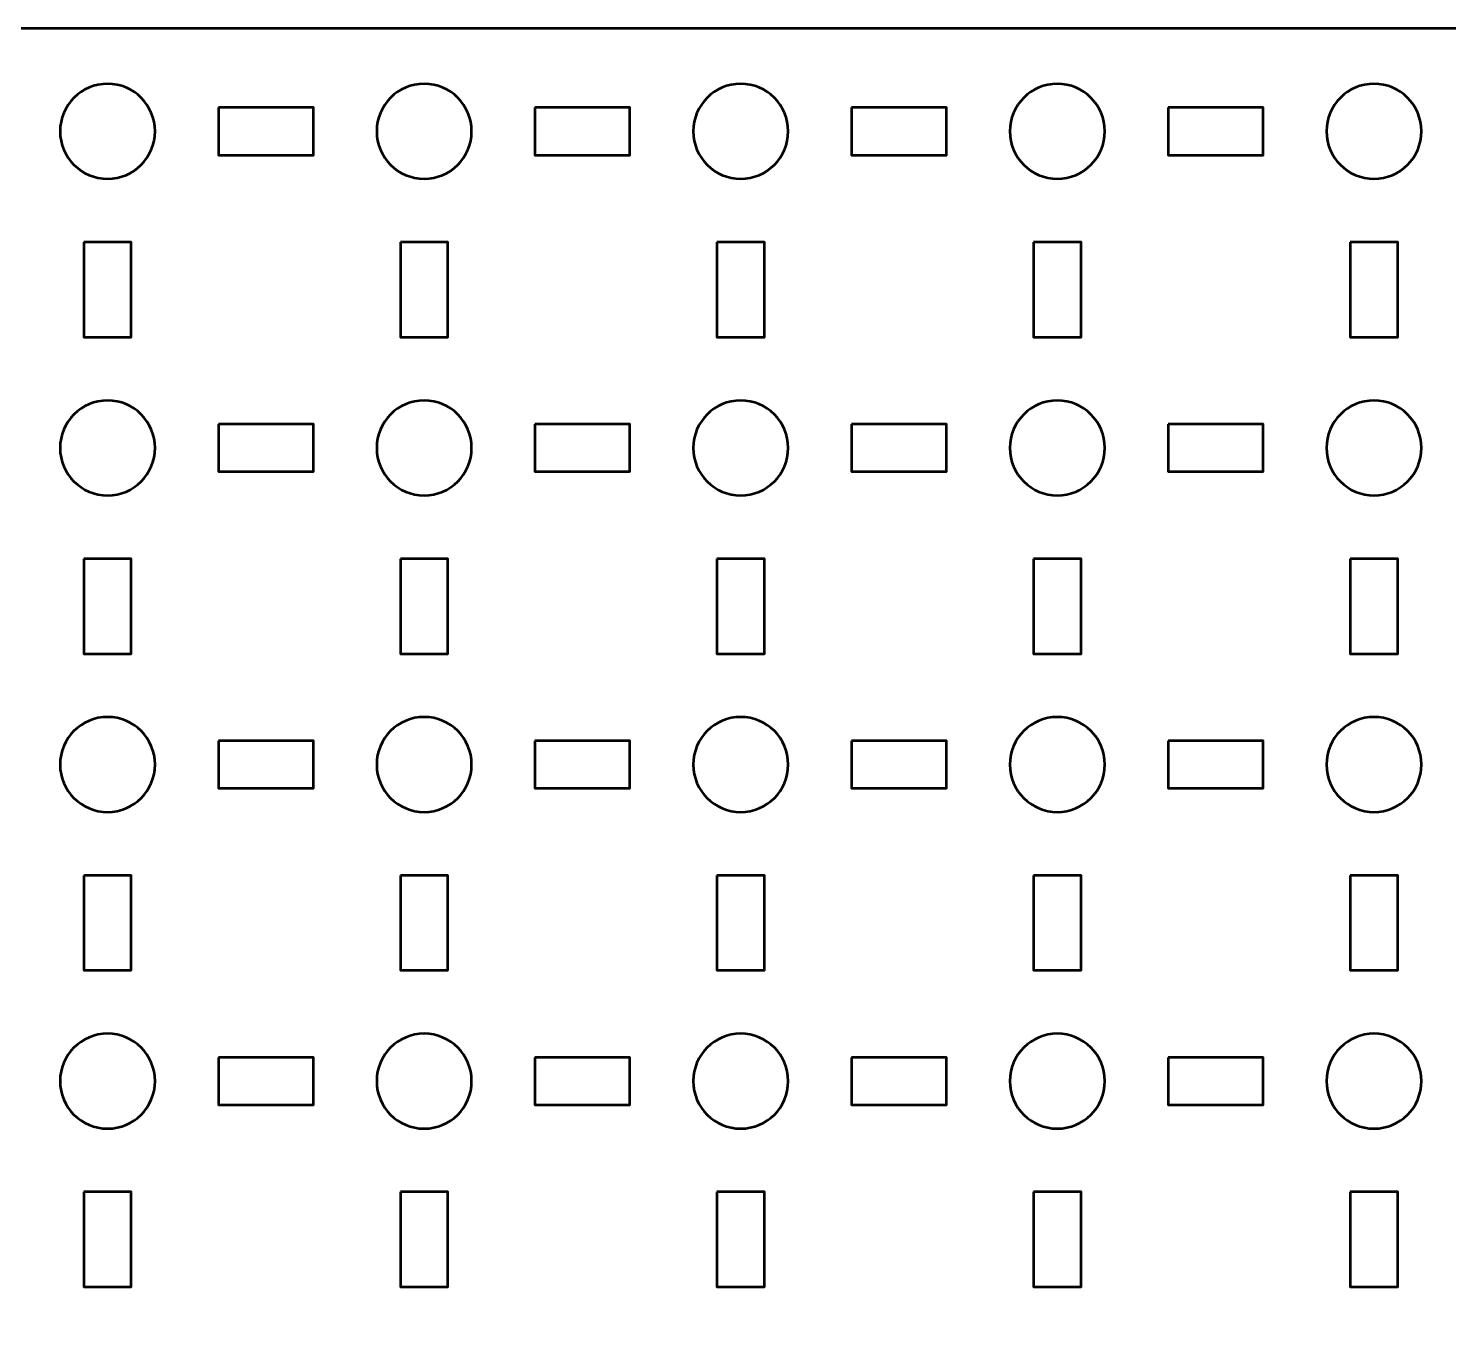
# Model space of a CAD drawing. Header units: centimetres. Extents: x -24.2 to 3.2, y -28.5 to 40.7.
# Drawn here: x -14 to -5.03, y -9.35 to -1.2 of the extents above; entities that cross this region are included whole.
import ezdxf

# ---------------------------------------------------------------- set-up
doc = ezdxf.new("R2010")
doc.units = ezdxf.units.CM
doc.header["$MEASUREMENT"] = 0
doc.layers.add('Layer 1', color=7, linetype='Continuous')

msp = doc.modelspace()

# ---------------------------------------------------------------- linework, layer by layer
at = {"layer": 'Layer 1', "lineweight": 53}
for points, knots in [([(-23.64992, -1.19999), (-23.64992, -1.19999), (2.65006, -1.19999), (2.65006, -1.19999), (2.65006, -1.19999), (2.92706, -1.19999), (3.15001, -1.42308), (3.15001, -1.70008), (3.15001, -1.70008), (3.15001, -1.70008), (3.15001, -28.00006), (3.15001, -28.00006), (3.15001, -28.00006), (3.15001, -28.27706), (2.92706, -28.50001), (2.65006, -28.50001), (2.65006, -28.50001), (2.65006, -28.50001), (-23.64992, -28.50001), (-23.64992, -28.50001), (-23.64992, -28.50001), (-23.92692, -28.50001), (-24.15001, -28.27706), (-24.15001, -28.00006), (-24.15001, -28.00006), (-24.15001, -28.00006), (-24.15001, -1.70008), (-24.15001, -1.70008), (-24.15001, -1.70008), (-24.15001, -1.42308), (-23.92692, -1.19999), (-23.64992, -1.19999)], [0, 0, 0, 0, 0.125, 0.125, 0.125, 0.125, 0.25, 0.25, 0.25, 0.25, 0.375, 0.375, 0.375, 0.375, 0.5, 0.5, 0.5, 0.5, 0.625, 0.625, 0.625, 0.625, 0.75, 0.75, 0.75, 0.75, 0.875, 0.875, 0.875, 0.875, 1, 1, 1, 1]), ([(-13.2, -1.85002), (-13.2, -2.01579), (-13.33434, -2.15002), (-13.49997, -2.15002), (-13.49997, -2.15002), (-13.66563, -2.15002), (-13.79997, -2.01579), (-13.79997, -1.85002), (-13.79997, -1.85002), (-13.79997, -1.68435), (-13.66563, -1.55001), (-13.49997, -1.55001), (-13.49997, -1.55001), (-13.33434, -1.55001), (-13.2, -1.68435), (-13.2, -1.85002)], [0, 0, 0, 0, 0.25, 0.25, 0.25, 0.25, 0.5, 0.5, 0.5, 0.5, 0.75, 0.75, 0.75, 0.75, 1, 1, 1, 1]), ([(-11.19989, -1.85002), (-11.19989, -2.01579), (-11.33427, -2.15002), (-11.4999, -2.15002), (-11.4999, -2.15002), (-11.66567, -2.15002), (-11.7999, -2.01579), (-11.7999, -1.85002), (-11.7999, -1.85002), (-11.7999, -1.68435), (-11.66567, -1.55001), (-11.4999, -1.55001), (-11.4999, -1.55001), (-11.33427, -1.55001), (-11.19989, -1.68435), (-11.19989, -1.85002)], [0, 0, 0, 0, 0.25, 0.25, 0.25, 0.25, 0.5, 0.5, 0.5, 0.5, 0.75, 0.75, 0.75, 0.75, 1, 1, 1, 1]), ([(-9.19996, -1.85002), (-9.19996, -2.01579), (-9.3343, -2.15002), (-9.49996, -2.15002), (-9.49996, -2.15002), (-9.66559, -2.15002), (-9.79997, -2.01579), (-9.79997, -1.85002), (-9.79997, -1.85002), (-9.79997, -1.68435), (-9.66559, -1.55001), (-9.49996, -1.55001), (-9.49996, -1.55001), (-9.3343, -1.55001), (-9.19996, -1.68435), (-9.19996, -1.85002)], [0, 0, 0, 0, 0.25, 0.25, 0.25, 0.25, 0.5, 0.5, 0.5, 0.5, 0.75, 0.75, 0.75, 0.75, 1, 1, 1, 1]), ([(-7.19999, -1.85002), (-7.19999, -2.01579), (-7.33423, -2.15002), (-7.5, -2.15002), (-7.5, -2.15002), (-7.66566, -2.15002), (-7.8, -2.01579), (-7.8, -1.85002), (-7.8, -1.85002), (-7.8, -1.68435), (-7.66566, -1.55001), (-7.5, -1.55001), (-7.5, -1.55001), (-7.33423, -1.55001), (-7.19999, -1.68435), (-7.19999, -1.85002)], [0, 0, 0, 0, 0.25, 0.25, 0.25, 0.25, 0.5, 0.5, 0.5, 0.5, 0.75, 0.75, 0.75, 0.75, 1, 1, 1, 1]), ([(-5.19992, -1.85002), (-5.19992, -2.01579), (-5.33429, -2.15002), (-5.49992, -2.15002), (-5.49992, -2.15002), (-5.66569, -2.15002), (-5.79992, -2.01579), (-5.79992, -1.85002), (-5.79992, -1.85002), (-5.79992, -1.68435), (-5.66569, -1.55001), (-5.49992, -1.55001), (-5.49992, -1.55001), (-5.33429, -1.55001), (-5.19992, -1.68435), (-5.19992, -1.85002)], [0, 0, 0, 0, 0.25, 0.25, 0.25, 0.25, 0.5, 0.5, 0.5, 0.5, 0.75, 0.75, 0.75, 0.75, 1, 1, 1, 1]), ([(-12.79995, -1.70008), (-12.79995, -1.70008), (-12.19995, -1.70008), (-12.19995, -1.70008), (-12.19995, -1.70008), (-12.19995, -1.70008), (-12.19995, -2.00009), (-12.19995, -2.00009), (-12.19995, -2.00009), (-12.19995, -2.00009), (-12.79995, -2.00009), (-12.79995, -2.00009), (-12.79995, -2.00009), (-12.79995, -2.00009), (-12.79995, -1.70008), (-12.79995, -1.70008)], [0, 0, 0, 0, 0.25, 0.25, 0.25, 0.25, 0.5, 0.5, 0.5, 0.5, 0.75, 0.75, 0.75, 0.75, 1, 1, 1, 1]), ([(-10.79998, -1.70008), (-10.79998, -1.70008), (-10.19998, -1.70008), (-10.19998, -1.70008), (-10.19998, -1.70008), (-10.19998, -1.70008), (-10.19998, -2.00009), (-10.19998, -2.00009), (-10.19998, -2.00009), (-10.19998, -2.00009), (-10.79998, -2.00009), (-10.79998, -2.00009), (-10.79998, -2.00009), (-10.79998, -2.00009), (-10.79998, -1.70008), (-10.79998, -1.70008)], [0, 0, 0, 0, 0.25, 0.25, 0.25, 0.25, 0.5, 0.5, 0.5, 0.5, 0.75, 0.75, 0.75, 0.75, 1, 1, 1, 1]), ([(-8.79991, -1.70008), (-8.79991, -1.70008), (-8.19991, -1.70008), (-8.19991, -1.70008), (-8.19991, -1.70008), (-8.19991, -1.70008), (-8.19991, -2.00009), (-8.19991, -2.00009), (-8.19991, -2.00009), (-8.19991, -2.00009), (-8.79991, -2.00009), (-8.79991, -2.00009), (-8.79991, -2.00009), (-8.79991, -2.00009), (-8.79991, -1.70008), (-8.79991, -1.70008)], [0, 0, 0, 0, 0.25, 0.25, 0.25, 0.25, 0.5, 0.5, 0.5, 0.5, 0.75, 0.75, 0.75, 0.75, 1, 1, 1, 1]), ([(-6.79998, -1.70008), (-6.79998, -1.70008), (-6.19997, -1.70008), (-6.19997, -1.70008), (-6.19997, -1.70008), (-6.19997, -1.70008), (-6.19997, -2.00009), (-6.19997, -2.00009), (-6.19997, -2.00009), (-6.19997, -2.00009), (-6.79998, -2.00009), (-6.79998, -2.00009), (-6.79998, -2.00009), (-6.79998, -2.00009), (-6.79998, -1.70008), (-6.79998, -1.70008)], [0, 0, 0, 0, 0.25, 0.25, 0.25, 0.25, 0.5, 0.5, 0.5, 0.5, 0.75, 0.75, 0.75, 0.75, 1, 1, 1, 1]), ([(-13.6499, -2.55003), (-13.6499, -2.55003), (-13.3499, -2.55003), (-13.3499, -2.55003), (-13.3499, -2.55003), (-13.3499, -2.55003), (-13.3499, -3.15004), (-13.3499, -3.15004), (-13.3499, -3.15004), (-13.3499, -3.15004), (-13.6499, -3.15004), (-13.6499, -3.15004), (-13.6499, -3.15004), (-13.6499, -3.15004), (-13.6499, -2.55003), (-13.6499, -2.55003)], [0, 0, 0, 0, 0.25, 0.25, 0.25, 0.25, 0.5, 0.5, 0.5, 0.5, 0.75, 0.75, 0.75, 0.75, 1, 1, 1, 1]), ([(-11.64997, -2.55003), (-11.64997, -2.55003), (-11.34997, -2.55003), (-11.34997, -2.55003), (-11.34997, -2.55003), (-11.34997, -2.55003), (-11.34997, -3.15004), (-11.34997, -3.15004), (-11.34997, -3.15004), (-11.34997, -3.15004), (-11.64997, -3.15004), (-11.64997, -3.15004), (-11.64997, -3.15004), (-11.64997, -3.15004), (-11.64997, -2.55003), (-11.64997, -2.55003)], [0, 0, 0, 0, 0.25, 0.25, 0.25, 0.25, 0.5, 0.5, 0.5, 0.5, 0.75, 0.75, 0.75, 0.75, 1, 1, 1, 1]), ([(-9.65004, -2.55003), (-9.65004, -2.55003), (-9.35003, -2.55003), (-9.35003, -2.55003), (-9.35003, -2.55003), (-9.35003, -2.55003), (-9.35003, -3.15004), (-9.35003, -3.15004), (-9.35003, -3.15004), (-9.35003, -3.15004), (-9.65004, -3.15004), (-9.65004, -3.15004), (-9.65004, -3.15004), (-9.65004, -3.15004), (-9.65004, -2.55003), (-9.65004, -2.55003)], [0, 0, 0, 0, 0.25, 0.25, 0.25, 0.25, 0.5, 0.5, 0.5, 0.5, 0.75, 0.75, 0.75, 0.75, 1, 1, 1, 1]), ([(-7.64993, -2.55003), (-7.64993, -2.55003), (-7.34992, -2.55003), (-7.34992, -2.55003), (-7.34992, -2.55003), (-7.34992, -2.55003), (-7.34992, -3.15004), (-7.34992, -3.15004), (-7.34992, -3.15004), (-7.34992, -3.15004), (-7.64993, -3.15004), (-7.64993, -3.15004), (-7.64993, -3.15004), (-7.64993, -3.15004), (-7.64993, -2.55003), (-7.64993, -2.55003)], [0, 0, 0, 0, 0.25, 0.25, 0.25, 0.25, 0.5, 0.5, 0.5, 0.5, 0.75, 0.75, 0.75, 0.75, 1, 1, 1, 1]), ([(-5.64999, -2.55003), (-5.64999, -2.55003), (-5.34999, -2.55003), (-5.34999, -2.55003), (-5.34999, -2.55003), (-5.34999, -2.55003), (-5.34999, -3.15004), (-5.34999, -3.15004), (-5.34999, -3.15004), (-5.34999, -3.15004), (-5.64999, -3.15004), (-5.64999, -3.15004), (-5.64999, -3.15004), (-5.64999, -3.15004), (-5.64999, -2.55003), (-5.64999, -2.55003)], [0, 0, 0, 0, 0.25, 0.25, 0.25, 0.25, 0.5, 0.5, 0.5, 0.5, 0.75, 0.75, 0.75, 0.75, 1, 1, 1, 1]), ([(-13.2, -3.85009), (-13.2, -4.01572), (-13.33434, -4.15009), (-13.49997, -4.15009), (-13.49997, -4.15009), (-13.66563, -4.15009), (-13.79997, -4.01572), (-13.79997, -3.85009), (-13.79997, -3.85009), (-13.79997, -3.68432), (-13.66563, -3.55009), (-13.49997, -3.55009), (-13.49997, -3.55009), (-13.33434, -3.55009), (-13.2, -3.68432), (-13.2, -3.85009)], [0, 0, 0, 0, 0.25, 0.25, 0.25, 0.25, 0.5, 0.5, 0.5, 0.5, 0.75, 0.75, 0.75, 0.75, 1, 1, 1, 1]), ([(-11.19989, -3.85009), (-11.19989, -4.01572), (-11.33427, -4.15009), (-11.4999, -4.15009), (-11.4999, -4.15009), (-11.66567, -4.15009), (-11.7999, -4.01572), (-11.7999, -3.85009), (-11.7999, -3.85009), (-11.7999, -3.68432), (-11.66567, -3.55009), (-11.4999, -3.55009), (-11.4999, -3.55009), (-11.33427, -3.55009), (-11.19989, -3.68432), (-11.19989, -3.85009)], [0, 0, 0, 0, 0.25, 0.25, 0.25, 0.25, 0.5, 0.5, 0.5, 0.5, 0.75, 0.75, 0.75, 0.75, 1, 1, 1, 1]), ([(-9.19996, -3.85009), (-9.19996, -4.01572), (-9.3343, -4.15009), (-9.49996, -4.15009), (-9.49996, -4.15009), (-9.66559, -4.15009), (-9.79997, -4.01572), (-9.79997, -3.85009), (-9.79997, -3.85009), (-9.79997, -3.68432), (-9.66559, -3.55009), (-9.49996, -3.55009), (-9.49996, -3.55009), (-9.3343, -3.55009), (-9.19996, -3.68432), (-9.19996, -3.85009)], [0, 0, 0, 0, 0.25, 0.25, 0.25, 0.25, 0.5, 0.5, 0.5, 0.5, 0.75, 0.75, 0.75, 0.75, 1, 1, 1, 1]), ([(-7.19999, -3.85009), (-7.19999, -4.01572), (-7.33423, -4.15009), (-7.5, -4.15009), (-7.5, -4.15009), (-7.66566, -4.15009), (-7.8, -4.01572), (-7.8, -3.85009), (-7.8, -3.85009), (-7.8, -3.68432), (-7.66566, -3.55009), (-7.5, -3.55009), (-7.5, -3.55009), (-7.33423, -3.55009), (-7.19999, -3.68432), (-7.19999, -3.85009)], [0, 0, 0, 0, 0.25, 0.25, 0.25, 0.25, 0.5, 0.5, 0.5, 0.5, 0.75, 0.75, 0.75, 0.75, 1, 1, 1, 1]), ([(-5.19992, -3.85009), (-5.19992, -4.01572), (-5.33429, -4.15009), (-5.49992, -4.15009), (-5.49992, -4.15009), (-5.66569, -4.15009), (-5.79992, -4.01572), (-5.79992, -3.85009), (-5.79992, -3.85009), (-5.79992, -3.68432), (-5.66569, -3.55009), (-5.49992, -3.55009), (-5.49992, -3.55009), (-5.33429, -3.55009), (-5.19992, -3.68432), (-5.19992, -3.85009)], [0, 0, 0, 0, 0.25, 0.25, 0.25, 0.25, 0.5, 0.5, 0.5, 0.5, 0.75, 0.75, 0.75, 0.75, 1, 1, 1, 1]), ([(-12.79995, -3.70002), (-12.79995, -3.70002), (-12.19995, -3.70002), (-12.19995, -3.70002), (-12.19995, -3.70002), (-12.19995, -3.70002), (-12.19995, -4.00002), (-12.19995, -4.00002), (-12.19995, -4.00002), (-12.19995, -4.00002), (-12.79995, -4.00002), (-12.79995, -4.00002), (-12.79995, -4.00002), (-12.79995, -4.00002), (-12.79995, -3.70002), (-12.79995, -3.70002)], [0, 0, 0, 0, 0.25, 0.25, 0.25, 0.25, 0.5, 0.5, 0.5, 0.5, 0.75, 0.75, 0.75, 0.75, 1, 1, 1, 1]), ([(-10.79998, -3.70002), (-10.79998, -3.70002), (-10.19998, -3.70002), (-10.19998, -3.70002), (-10.19998, -3.70002), (-10.19998, -3.70002), (-10.19998, -4.00002), (-10.19998, -4.00002), (-10.19998, -4.00002), (-10.19998, -4.00002), (-10.79998, -4.00002), (-10.79998, -4.00002), (-10.79998, -4.00002), (-10.79998, -4.00002), (-10.79998, -3.70002), (-10.79998, -3.70002)], [0, 0, 0, 0, 0.25, 0.25, 0.25, 0.25, 0.5, 0.5, 0.5, 0.5, 0.75, 0.75, 0.75, 0.75, 1, 1, 1, 1]), ([(-8.79991, -3.70002), (-8.79991, -3.70002), (-8.19991, -3.70002), (-8.19991, -3.70002), (-8.19991, -3.70002), (-8.19991, -3.70002), (-8.19991, -4.00002), (-8.19991, -4.00002), (-8.19991, -4.00002), (-8.19991, -4.00002), (-8.79991, -4.00002), (-8.79991, -4.00002), (-8.79991, -4.00002), (-8.79991, -4.00002), (-8.79991, -3.70002), (-8.79991, -3.70002)], [0, 0, 0, 0, 0.25, 0.25, 0.25, 0.25, 0.5, 0.5, 0.5, 0.5, 0.75, 0.75, 0.75, 0.75, 1, 1, 1, 1]), ([(-6.79998, -3.70002), (-6.79998, -3.70002), (-6.19997, -3.70002), (-6.19997, -3.70002), (-6.19997, -3.70002), (-6.19997, -3.70002), (-6.19997, -4.00002), (-6.19997, -4.00002), (-6.19997, -4.00002), (-6.19997, -4.00002), (-6.79998, -4.00002), (-6.79998, -4.00002), (-6.79998, -4.00002), (-6.79998, -4.00002), (-6.79998, -3.70002), (-6.79998, -3.70002)], [0, 0, 0, 0, 0.25, 0.25, 0.25, 0.25, 0.5, 0.5, 0.5, 0.5, 0.75, 0.75, 0.75, 0.75, 1, 1, 1, 1]), ([(-13.6499, -4.55), (-13.6499, -4.55), (-13.3499, -4.55), (-13.3499, -4.55), (-13.3499, -4.55), (-13.3499, -4.55), (-13.3499, -5.15), (-13.3499, -5.15), (-13.3499, -5.15), (-13.3499, -5.15), (-13.6499, -5.15), (-13.6499, -5.15), (-13.6499, -5.15), (-13.6499, -5.15), (-13.6499, -4.55), (-13.6499, -4.55)], [0, 0, 0, 0, 0.25, 0.25, 0.25, 0.25, 0.5, 0.5, 0.5, 0.5, 0.75, 0.75, 0.75, 0.75, 1, 1, 1, 1]), ([(-11.64997, -4.55), (-11.64997, -4.55), (-11.34997, -4.55), (-11.34997, -4.55), (-11.34997, -4.55), (-11.34997, -4.55), (-11.34997, -5.15), (-11.34997, -5.15), (-11.34997, -5.15), (-11.34997, -5.15), (-11.64997, -5.15), (-11.64997, -5.15), (-11.64997, -5.15), (-11.64997, -5.15), (-11.64997, -4.55), (-11.64997, -4.55)], [0, 0, 0, 0, 0.25, 0.25, 0.25, 0.25, 0.5, 0.5, 0.5, 0.5, 0.75, 0.75, 0.75, 0.75, 1, 1, 1, 1]), ([(-9.65004, -4.55), (-9.65004, -4.55), (-9.35003, -4.55), (-9.35003, -4.55), (-9.35003, -4.55), (-9.35003, -4.55), (-9.35003, -5.15), (-9.35003, -5.15), (-9.35003, -5.15), (-9.35003, -5.15), (-9.65004, -5.15), (-9.65004, -5.15), (-9.65004, -5.15), (-9.65004, -5.15), (-9.65004, -4.55), (-9.65004, -4.55)], [0, 0, 0, 0, 0.25, 0.25, 0.25, 0.25, 0.5, 0.5, 0.5, 0.5, 0.75, 0.75, 0.75, 0.75, 1, 1, 1, 1]), ([(-7.64993, -4.55), (-7.64993, -4.55), (-7.34992, -4.55), (-7.34992, -4.55), (-7.34992, -4.55), (-7.34992, -4.55), (-7.34992, -5.15), (-7.34992, -5.15), (-7.34992, -5.15), (-7.34992, -5.15), (-7.64993, -5.15), (-7.64993, -5.15), (-7.64993, -5.15), (-7.64993, -5.15), (-7.64993, -4.55), (-7.64993, -4.55)], [0, 0, 0, 0, 0.25, 0.25, 0.25, 0.25, 0.5, 0.5, 0.5, 0.5, 0.75, 0.75, 0.75, 0.75, 1, 1, 1, 1]), ([(-5.64999, -4.55), (-5.64999, -4.55), (-5.34999, -4.55), (-5.34999, -4.55), (-5.34999, -4.55), (-5.34999, -4.55), (-5.34999, -5.15), (-5.34999, -5.15), (-5.34999, -5.15), (-5.34999, -5.15), (-5.64999, -5.15), (-5.64999, -5.15), (-5.64999, -5.15), (-5.64999, -5.15), (-5.64999, -4.55), (-5.64999, -4.55)], [0, 0, 0, 0, 0.25, 0.25, 0.25, 0.25, 0.5, 0.5, 0.5, 0.5, 0.75, 0.75, 0.75, 0.75, 1, 1, 1, 1]), ([(-13.2, -5.85002), (-13.2, -6.01569), (-13.33434, -6.15002), (-13.49997, -6.15002), (-13.49997, -6.15002), (-13.66563, -6.15002), (-13.79997, -6.01569), (-13.79997, -5.85002), (-13.79997, -5.85002), (-13.79997, -5.68439), (-13.66563, -5.55002), (-13.49997, -5.55002), (-13.49997, -5.55002), (-13.33434, -5.55002), (-13.2, -5.68439), (-13.2, -5.85002)], [0, 0, 0, 0, 0.25, 0.25, 0.25, 0.25, 0.5, 0.5, 0.5, 0.5, 0.75, 0.75, 0.75, 0.75, 1, 1, 1, 1]), ([(-11.19989, -5.85002), (-11.19989, -6.01569), (-11.33427, -6.15002), (-11.4999, -6.15002), (-11.4999, -6.15002), (-11.66567, -6.15002), (-11.7999, -6.01569), (-11.7999, -5.85002), (-11.7999, -5.85002), (-11.7999, -5.68439), (-11.66567, -5.55002), (-11.4999, -5.55002), (-11.4999, -5.55002), (-11.33427, -5.55002), (-11.19989, -5.68439), (-11.19989, -5.85002)], [0, 0, 0, 0, 0.25, 0.25, 0.25, 0.25, 0.5, 0.5, 0.5, 0.5, 0.75, 0.75, 0.75, 0.75, 1, 1, 1, 1]), ([(-9.19996, -5.85002), (-9.19996, -6.01569), (-9.3343, -6.15002), (-9.49996, -6.15002), (-9.49996, -6.15002), (-9.66559, -6.15002), (-9.79997, -6.01569), (-9.79997, -5.85002), (-9.79997, -5.85002), (-9.79997, -5.68439), (-9.66559, -5.55002), (-9.49996, -5.55002), (-9.49996, -5.55002), (-9.3343, -5.55002), (-9.19996, -5.68439), (-9.19996, -5.85002)], [0, 0, 0, 0, 0.25, 0.25, 0.25, 0.25, 0.5, 0.5, 0.5, 0.5, 0.75, 0.75, 0.75, 0.75, 1, 1, 1, 1]), ([(-7.19999, -5.85002), (-7.19999, -6.01569), (-7.33423, -6.15002), (-7.5, -6.15002), (-7.5, -6.15002), (-7.66566, -6.15002), (-7.8, -6.01569), (-7.8, -5.85002), (-7.8, -5.85002), (-7.8, -5.68439), (-7.66566, -5.55002), (-7.5, -5.55002), (-7.5, -5.55002), (-7.33423, -5.55002), (-7.19999, -5.68439), (-7.19999, -5.85002)], [0, 0, 0, 0, 0.25, 0.25, 0.25, 0.25, 0.5, 0.5, 0.5, 0.5, 0.75, 0.75, 0.75, 0.75, 1, 1, 1, 1]), ([(-5.19992, -5.85002), (-5.19992, -6.01569), (-5.33429, -6.15002), (-5.49992, -6.15002), (-5.49992, -6.15002), (-5.66569, -6.15002), (-5.79992, -6.01569), (-5.79992, -5.85002), (-5.79992, -5.85002), (-5.79992, -5.68439), (-5.66569, -5.55002), (-5.49992, -5.55002), (-5.49992, -5.55002), (-5.33429, -5.55002), (-5.19992, -5.68439), (-5.19992, -5.85002)], [0, 0, 0, 0, 0.25, 0.25, 0.25, 0.25, 0.5, 0.5, 0.5, 0.5, 0.75, 0.75, 0.75, 0.75, 1, 1, 1, 1]), ([(-12.79995, -5.69995), (-12.79995, -5.69995), (-12.19995, -5.69995), (-12.19995, -5.69995), (-12.19995, -5.69995), (-12.19995, -5.69995), (-12.19995, -5.99995), (-12.19995, -5.99995), (-12.19995, -5.99995), (-12.19995, -5.99995), (-12.79995, -5.99995), (-12.79995, -5.99995), (-12.79995, -5.99995), (-12.79995, -5.99995), (-12.79995, -5.69995), (-12.79995, -5.69995)], [0, 0, 0, 0, 0.25, 0.25, 0.25, 0.25, 0.5, 0.5, 0.5, 0.5, 0.75, 0.75, 0.75, 0.75, 1, 1, 1, 1]), ([(-10.79998, -5.69995), (-10.79998, -5.69995), (-10.19998, -5.69995), (-10.19998, -5.69995), (-10.19998, -5.69995), (-10.19998, -5.69995), (-10.19998, -5.99995), (-10.19998, -5.99995), (-10.19998, -5.99995), (-10.19998, -5.99995), (-10.79998, -5.99995), (-10.79998, -5.99995), (-10.79998, -5.99995), (-10.79998, -5.99995), (-10.79998, -5.69995), (-10.79998, -5.69995)], [0, 0, 0, 0, 0.25, 0.25, 0.25, 0.25, 0.5, 0.5, 0.5, 0.5, 0.75, 0.75, 0.75, 0.75, 1, 1, 1, 1]), ([(-8.79991, -5.69995), (-8.79991, -5.69995), (-8.19991, -5.69995), (-8.19991, -5.69995), (-8.19991, -5.69995), (-8.19991, -5.69995), (-8.19991, -5.99995), (-8.19991, -5.99995), (-8.19991, -5.99995), (-8.19991, -5.99995), (-8.79991, -5.99995), (-8.79991, -5.99995), (-8.79991, -5.99995), (-8.79991, -5.99995), (-8.79991, -5.69995), (-8.79991, -5.69995)], [0, 0, 0, 0, 0.25, 0.25, 0.25, 0.25, 0.5, 0.5, 0.5, 0.5, 0.75, 0.75, 0.75, 0.75, 1, 1, 1, 1]), ([(-6.79998, -5.69995), (-6.79998, -5.69995), (-6.19997, -5.69995), (-6.19997, -5.69995), (-6.19997, -5.69995), (-6.19997, -5.69995), (-6.19997, -5.99995), (-6.19997, -5.99995), (-6.19997, -5.99995), (-6.19997, -5.99995), (-6.79998, -5.99995), (-6.79998, -5.99995), (-6.79998, -5.99995), (-6.79998, -5.99995), (-6.79998, -5.69995), (-6.79998, -5.69995)], [0, 0, 0, 0, 0.25, 0.25, 0.25, 0.25, 0.5, 0.5, 0.5, 0.5, 0.75, 0.75, 0.75, 0.75, 1, 1, 1, 1]), ([(-13.6499, -6.55007), (-13.6499, -6.55007), (-13.3499, -6.55007), (-13.3499, -6.55007), (-13.3499, -6.55007), (-13.3499, -6.55007), (-13.3499, -7.15008), (-13.3499, -7.15008), (-13.3499, -7.15008), (-13.3499, -7.15008), (-13.6499, -7.15008), (-13.6499, -7.15008), (-13.6499, -7.15008), (-13.6499, -7.15008), (-13.6499, -6.55007), (-13.6499, -6.55007)], [0, 0, 0, 0, 0.25, 0.25, 0.25, 0.25, 0.5, 0.5, 0.5, 0.5, 0.75, 0.75, 0.75, 0.75, 1, 1, 1, 1]), ([(-11.64997, -6.55007), (-11.64997, -6.55007), (-11.34997, -6.55007), (-11.34997, -6.55007), (-11.34997, -6.55007), (-11.34997, -6.55007), (-11.34997, -7.15008), (-11.34997, -7.15008), (-11.34997, -7.15008), (-11.34997, -7.15008), (-11.64997, -7.15008), (-11.64997, -7.15008), (-11.64997, -7.15008), (-11.64997, -7.15008), (-11.64997, -6.55007), (-11.64997, -6.55007)], [0, 0, 0, 0, 0.25, 0.25, 0.25, 0.25, 0.5, 0.5, 0.5, 0.5, 0.75, 0.75, 0.75, 0.75, 1, 1, 1, 1]), ([(-9.65004, -6.55007), (-9.65004, -6.55007), (-9.35003, -6.55007), (-9.35003, -6.55007), (-9.35003, -6.55007), (-9.35003, -6.55007), (-9.35003, -7.15008), (-9.35003, -7.15008), (-9.35003, -7.15008), (-9.35003, -7.15008), (-9.65004, -7.15008), (-9.65004, -7.15008), (-9.65004, -7.15008), (-9.65004, -7.15008), (-9.65004, -6.55007), (-9.65004, -6.55007)], [0, 0, 0, 0, 0.25, 0.25, 0.25, 0.25, 0.5, 0.5, 0.5, 0.5, 0.75, 0.75, 0.75, 0.75, 1, 1, 1, 1]), ([(-7.64993, -6.55007), (-7.64993, -6.55007), (-7.34992, -6.55007), (-7.34992, -6.55007), (-7.34992, -6.55007), (-7.34992, -6.55007), (-7.34992, -7.15008), (-7.34992, -7.15008), (-7.34992, -7.15008), (-7.34992, -7.15008), (-7.64993, -7.15008), (-7.64993, -7.15008), (-7.64993, -7.15008), (-7.64993, -7.15008), (-7.64993, -6.55007), (-7.64993, -6.55007)], [0, 0, 0, 0, 0.25, 0.25, 0.25, 0.25, 0.5, 0.5, 0.5, 0.5, 0.75, 0.75, 0.75, 0.75, 1, 1, 1, 1]), ([(-5.64999, -6.55007), (-5.64999, -6.55007), (-5.34999, -6.55007), (-5.34999, -6.55007), (-5.34999, -6.55007), (-5.34999, -6.55007), (-5.34999, -7.15008), (-5.34999, -7.15008), (-5.34999, -7.15008), (-5.34999, -7.15008), (-5.64999, -7.15008), (-5.64999, -7.15008), (-5.64999, -7.15008), (-5.64999, -7.15008), (-5.64999, -6.55007), (-5.64999, -6.55007)], [0, 0, 0, 0, 0.25, 0.25, 0.25, 0.25, 0.5, 0.5, 0.5, 0.5, 0.75, 0.75, 0.75, 0.75, 1, 1, 1, 1]), ([(-13.2, -7.84999), (-13.2, -8.01576), (-13.33434, -8.14999), (-13.49997, -8.14999), (-13.49997, -8.14999), (-13.66563, -8.14999), (-13.79997, -8.01576), (-13.79997, -7.84999), (-13.79997, -7.84999), (-13.79997, -7.68432), (-13.66563, -7.54999), (-13.49997, -7.54999), (-13.49997, -7.54999), (-13.33434, -7.54999), (-13.2, -7.68432), (-13.2, -7.84999)], [0, 0, 0, 0, 0.25, 0.25, 0.25, 0.25, 0.5, 0.5, 0.5, 0.5, 0.75, 0.75, 0.75, 0.75, 1, 1, 1, 1]), ([(-11.19989, -7.84999), (-11.19989, -8.01576), (-11.33427, -8.14999), (-11.4999, -8.14999), (-11.4999, -8.14999), (-11.66567, -8.14999), (-11.7999, -8.01576), (-11.7999, -7.84999), (-11.7999, -7.84999), (-11.7999, -7.68432), (-11.66567, -7.54999), (-11.4999, -7.54999), (-11.4999, -7.54999), (-11.33427, -7.54999), (-11.19989, -7.68432), (-11.19989, -7.84999)], [0, 0, 0, 0, 0.25, 0.25, 0.25, 0.25, 0.5, 0.5, 0.5, 0.5, 0.75, 0.75, 0.75, 0.75, 1, 1, 1, 1]), ([(-9.19996, -7.84999), (-9.19996, -8.01576), (-9.3343, -8.14999), (-9.49996, -8.14999), (-9.49996, -8.14999), (-9.66559, -8.14999), (-9.79997, -8.01576), (-9.79997, -7.84999), (-9.79997, -7.84999), (-9.79997, -7.68432), (-9.66559, -7.54999), (-9.49996, -7.54999), (-9.49996, -7.54999), (-9.3343, -7.54999), (-9.19996, -7.68432), (-9.19996, -7.84999)], [0, 0, 0, 0, 0.25, 0.25, 0.25, 0.25, 0.5, 0.5, 0.5, 0.5, 0.75, 0.75, 0.75, 0.75, 1, 1, 1, 1]), ([(-7.19999, -7.84999), (-7.19999, -8.01576), (-7.33423, -8.14999), (-7.5, -8.14999), (-7.5, -8.14999), (-7.66566, -8.14999), (-7.8, -8.01576), (-7.8, -7.84999), (-7.8, -7.84999), (-7.8, -7.68432), (-7.66566, -7.54999), (-7.5, -7.54999), (-7.5, -7.54999), (-7.33423, -7.54999), (-7.19999, -7.68432), (-7.19999, -7.84999)], [0, 0, 0, 0, 0.25, 0.25, 0.25, 0.25, 0.5, 0.5, 0.5, 0.5, 0.75, 0.75, 0.75, 0.75, 1, 1, 1, 1]), ([(-5.19992, -7.84999), (-5.19992, -8.01576), (-5.33429, -8.14999), (-5.49992, -8.14999), (-5.49992, -8.14999), (-5.66569, -8.14999), (-5.79992, -8.01576), (-5.79992, -7.84999), (-5.79992, -7.84999), (-5.79992, -7.68432), (-5.66569, -7.54999), (-5.49992, -7.54999), (-5.49992, -7.54999), (-5.33429, -7.54999), (-5.19992, -7.68432), (-5.19992, -7.84999)], [0, 0, 0, 0, 0.25, 0.25, 0.25, 0.25, 0.5, 0.5, 0.5, 0.5, 0.75, 0.75, 0.75, 0.75, 1, 1, 1, 1]), ([(-12.79995, -7.70006), (-12.79995, -7.70006), (-12.19995, -7.70006), (-12.19995, -7.70006), (-12.19995, -7.70006), (-12.19995, -7.70006), (-12.19995, -8.00006), (-12.19995, -8.00006), (-12.19995, -8.00006), (-12.19995, -8.00006), (-12.79995, -8.00006), (-12.79995, -8.00006), (-12.79995, -8.00006), (-12.79995, -8.00006), (-12.79995, -7.70006), (-12.79995, -7.70006)], [0, 0, 0, 0, 0.25, 0.25, 0.25, 0.25, 0.5, 0.5, 0.5, 0.5, 0.75, 0.75, 0.75, 0.75, 1, 1, 1, 1]), ([(-10.79998, -7.70006), (-10.79998, -7.70006), (-10.19998, -7.70006), (-10.19998, -7.70006), (-10.19998, -7.70006), (-10.19998, -7.70006), (-10.19998, -8.00006), (-10.19998, -8.00006), (-10.19998, -8.00006), (-10.19998, -8.00006), (-10.79998, -8.00006), (-10.79998, -8.00006), (-10.79998, -8.00006), (-10.79998, -8.00006), (-10.79998, -7.70006), (-10.79998, -7.70006)], [0, 0, 0, 0, 0.25, 0.25, 0.25, 0.25, 0.5, 0.5, 0.5, 0.5, 0.75, 0.75, 0.75, 0.75, 1, 1, 1, 1]), ([(-8.79991, -7.70006), (-8.79991, -7.70006), (-8.19991, -7.70006), (-8.19991, -7.70006), (-8.19991, -7.70006), (-8.19991, -7.70006), (-8.19991, -8.00006), (-8.19991, -8.00006), (-8.19991, -8.00006), (-8.19991, -8.00006), (-8.79991, -8.00006), (-8.79991, -8.00006), (-8.79991, -8.00006), (-8.79991, -8.00006), (-8.79991, -7.70006), (-8.79991, -7.70006)], [0, 0, 0, 0, 0.25, 0.25, 0.25, 0.25, 0.5, 0.5, 0.5, 0.5, 0.75, 0.75, 0.75, 0.75, 1, 1, 1, 1]), ([(-6.79998, -7.70006), (-6.79998, -7.70006), (-6.19997, -7.70006), (-6.19997, -7.70006), (-6.19997, -7.70006), (-6.19997, -7.70006), (-6.19997, -8.00006), (-6.19997, -8.00006), (-6.19997, -8.00006), (-6.19997, -8.00006), (-6.79998, -8.00006), (-6.79998, -8.00006), (-6.79998, -8.00006), (-6.79998, -8.00006), (-6.79998, -7.70006), (-6.79998, -7.70006)], [0, 0, 0, 0, 0.25, 0.25, 0.25, 0.25, 0.5, 0.5, 0.5, 0.5, 0.75, 0.75, 0.75, 0.75, 1, 1, 1, 1]), ([(-13.6499, -8.55004), (-13.6499, -8.55004), (-13.3499, -8.55004), (-13.3499, -8.55004), (-13.3499, -8.55004), (-13.3499, -8.55004), (-13.3499, -9.15005), (-13.3499, -9.15005), (-13.3499, -9.15005), (-13.3499, -9.15005), (-13.6499, -9.15005), (-13.6499, -9.15005), (-13.6499, -9.15005), (-13.6499, -9.15005), (-13.6499, -8.55004), (-13.6499, -8.55004)], [0, 0, 0, 0, 0.25, 0.25, 0.25, 0.25, 0.5, 0.5, 0.5, 0.5, 0.75, 0.75, 0.75, 0.75, 1, 1, 1, 1]), ([(-11.64997, -8.55004), (-11.64997, -8.55004), (-11.34997, -8.55004), (-11.34997, -8.55004), (-11.34997, -8.55004), (-11.34997, -8.55004), (-11.34997, -9.15005), (-11.34997, -9.15005), (-11.34997, -9.15005), (-11.34997, -9.15005), (-11.64997, -9.15005), (-11.64997, -9.15005), (-11.64997, -9.15005), (-11.64997, -9.15005), (-11.64997, -8.55004), (-11.64997, -8.55004)], [0, 0, 0, 0, 0.25, 0.25, 0.25, 0.25, 0.5, 0.5, 0.5, 0.5, 0.75, 0.75, 0.75, 0.75, 1, 1, 1, 1]), ([(-9.65004, -8.55004), (-9.65004, -8.55004), (-9.35003, -8.55004), (-9.35003, -8.55004), (-9.35003, -8.55004), (-9.35003, -8.55004), (-9.35003, -9.15005), (-9.35003, -9.15005), (-9.35003, -9.15005), (-9.35003, -9.15005), (-9.65004, -9.15005), (-9.65004, -9.15005), (-9.65004, -9.15005), (-9.65004, -9.15005), (-9.65004, -8.55004), (-9.65004, -8.55004)], [0, 0, 0, 0, 0.25, 0.25, 0.25, 0.25, 0.5, 0.5, 0.5, 0.5, 0.75, 0.75, 0.75, 0.75, 1, 1, 1, 1]), ([(-7.64993, -8.55004), (-7.64993, -8.55004), (-7.34992, -8.55004), (-7.34992, -8.55004), (-7.34992, -8.55004), (-7.34992, -8.55004), (-7.34992, -9.15005), (-7.34992, -9.15005), (-7.34992, -9.15005), (-7.34992, -9.15005), (-7.64993, -9.15005), (-7.64993, -9.15005), (-7.64993, -9.15005), (-7.64993, -9.15005), (-7.64993, -8.55004), (-7.64993, -8.55004)], [0, 0, 0, 0, 0.25, 0.25, 0.25, 0.25, 0.5, 0.5, 0.5, 0.5, 0.75, 0.75, 0.75, 0.75, 1, 1, 1, 1]), ([(-5.64999, -8.55004), (-5.64999, -8.55004), (-5.34999, -8.55004), (-5.34999, -8.55004), (-5.34999, -8.55004), (-5.34999, -8.55004), (-5.34999, -9.15005), (-5.34999, -9.15005), (-5.34999, -9.15005), (-5.34999, -9.15005), (-5.64999, -9.15005), (-5.64999, -9.15005), (-5.64999, -9.15005), (-5.64999, -9.15005), (-5.64999, -8.55004), (-5.64999, -8.55004)], [0, 0, 0, 0, 0.25, 0.25, 0.25, 0.25, 0.5, 0.5, 0.5, 0.5, 0.75, 0.75, 0.75, 0.75, 1, 1, 1, 1])]:
    msp.add_open_spline(points, degree=3, knots=knots, dxfattribs=at)

doc.saveas('drawing.dxf')
